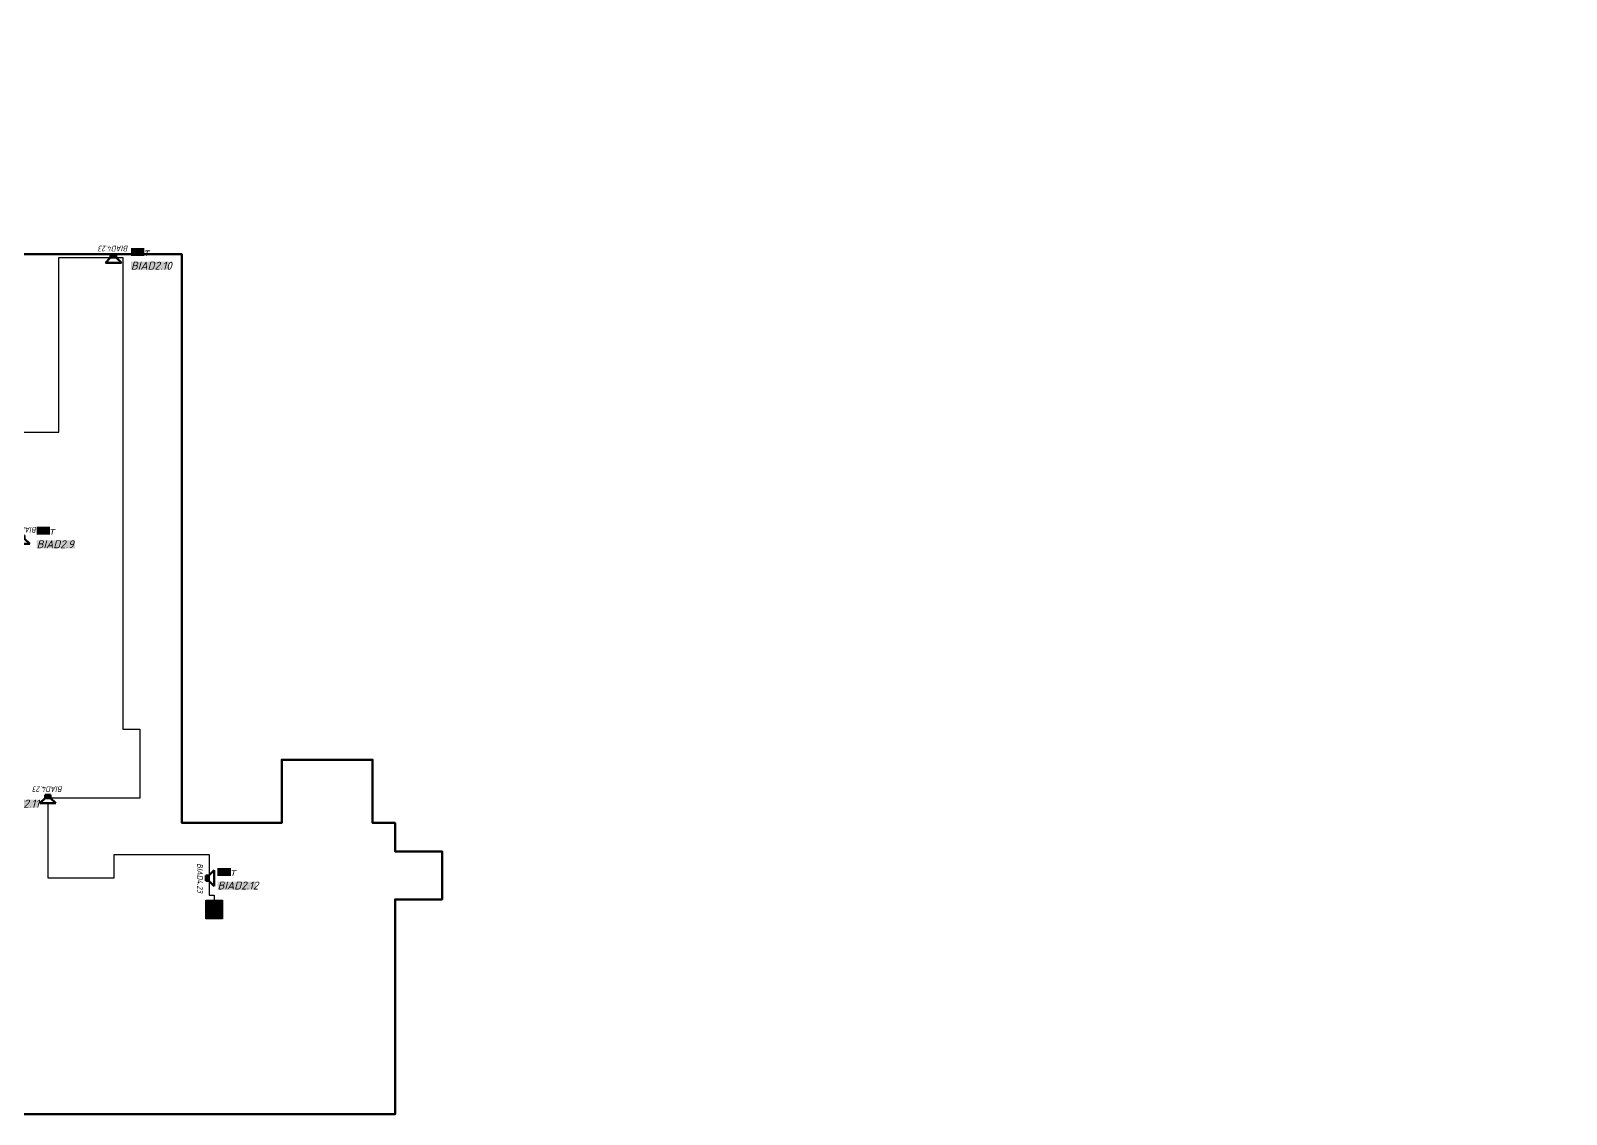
# Model space of a CAD drawing. Extents: x -152830 to 1281226, y -304852 to -2349.
# Drawn here: x 281529 to 329496, y -123929 to -90079 of the extents above; entities that cross this region are included whole.
import ezdxf
from ezdxf import colors
from ezdxf.entities.mleader import LeaderData, LeaderLine
from ezdxf.enums import TextEntityAlignment as Align
from ezdxf.math import Vec2, Vec3

# ---------------------------------------------------------------- set-up
doc = ezdxf.new("R2010")
doc.units = 0
doc.header["$LTSCALE"] = 100
doc.linetypes.add('CONTI', pattern=[0])
doc.layers.get('Defpoints').update_dxf_attribs({"color": 42})
doc.layers.add('_1', color=7, linetype='Continuous')
doc.layers.add('_СОУЭ_Аннотации', color=7, linetype='Continuous')
for name, color, linetype, lineweight in [('_13_СОУЭ_линии', 5, 'Continuous', 70), ('_СОУЭ Оповещение_речевое', 7, 'Continuous', 30), ('НО Оповещатели Речь', 5, 'Continuous', 50)]:
    doc.layers.add(name, color=color, linetype=linetype, lineweight=lineweight)
doc.styles.add('OlympDesign', font='isocpeui.ttf', dxfattribs={"height": 250})
doc.linetypes.add('Открыто в трубе', pattern='A,2,[1,BDG_GOST,S=1,R=0,X=0,Y=0],-4', length=6)

# ---------------------------------------------------------------- blocks, each defined once
blk = doc.blocks.new('SFT-2300-М')
at = {"true_color": 0xffffff}
h = blk.add_hatch(color=7, dxfattribs=at)
h.dxf.hatch_style = 1
h.paths.add_polyline_path([(250, 292), (-274, 292), (-274, -295), (250, -295)])
at = {"layer": '_1', "lineweight": 30}
h = blk.add_hatch(color=5, dxfattribs=at)
h.dxf.hatch_style = 1
h.paths.add_polyline_path([(177, -2, 1), (-202, -2, 1)])
at = {"color": 5, "lineweight": 30}
blk.add_lwpolyline([(-274, 292), (250, 292), (250, -295), (-274, -295)], close=True, dxfattribs=at)
blk.add_circle((-12, -2), 189, dxfattribs=at)
blk = doc.blocks.new('*U104')
at = {"color": 5}
blk.add_wipeout([(-348, 366), (348, 366), (121, 140), (121, 0), (-121, 0), (-121, 140)], dxfattribs=at).dxf.layer = 'НО Оповещатели Речь'
at = {"layer": 'НО Оповещатели Речь'}
h = blk.add_hatch(color=5, dxfattribs=at)
h.dxf.hatch_style = 1
h.set_gradient(color1=(0, 0, 255), color2=(0, 0, 255), tint=1)
h.paths.add_polyline_path([(-121, 0), (121, 0), (121, 140), (-121, 140)])
at = {"layer": 'НО Оповещатели Речь', "color": 5}
for p, q in [((-121, 140), (-348, 366)), ((-348, 366), (348, 366)), ((121, 140), (-121, 140)), ((-121, 140), (-121, 0)), ((-121, 0), (121, 0)), ((121, 140), (348, 366)), ((121, 0), (121, 140))]:
    blk.add_line(p, q, dxfattribs=at)
at = {"layer": 'Defpoints', "lineweight": 50, "ltscale": 100, "style": 'OlympDesign', "width": 0.8}
blk.add_text('BIAD4.23', height=250, dxfattribs=at).set_placement((0, -250), align=Align.MIDDLE_CENTER)

msp = doc.modelspace()

# ---------------------------------------------------------------- linework, layer by layer
at = {"layer": '_13_СОУЭ_линии', "color": 5, "lineweight": 30}
msp.add_lwpolyline([(281243.286333, -102621.415727), (282406.162404, -102621.415727), (282406.162404, -97164.548265), (284408.543342, -97164.548265), (284408.543342, -111898.422754), (284942.39827, -111898.422754), (284942.39827, -114051.405901), (282062.523215, -114051.405901), (282062.523215, -116546.202824), (284138.924888, -116546.202824), (284138.924888, -115816.934854), (287100.85352, -115816.934854), (287100.85352, -117081.384643), (287259.934806, -117081.384643), (287259.934806, -117240.730267)], dxfattribs=at)
at = {"layer": '_СОУЭ_Аннотации', "color": 67, "linetype": 'CONTI', "lineweight": 60, "ltscale": 100, "true_color": 0x727430}
msp.add_lwpolyline([(275837.053487, -97064.164823), (286254.06809, -97064.164823), (286254.06809, -114825.484374), (289368.502651, -114825.484374), (289368.502651, -112855.337053), (292208.502651, -112855.337053), (292208.502651, -114825.484374), (292910.386396, -114825.484374), (292910.386396, -115714.697339), (294378.784686, -115714.697339), (294378.784686, -117215.91163), (292910.386396, -117215.91163), (292910.386396, -123928.835035), (280355.191566, -123928.835035)], dxfattribs=at)

# ---------------------------------------------------------------- block references
msp.add_blockref('SFT-2300-М', (287272.137826, -117532.877706))

# ---------------------------------------------------------------- leaders
at = {"layer": '_13_СОУЭ_линии', "color": 18, "linetype": 'CONTI', "lineweight": 18, "ltscale": 100, "true_color": 0x000000}
ml = msp.add_multileader_mtext('Standard', dxfattribs=at)
ml.set_content('АЛС 1.1 раздела АПС\\P(см. раздел "ИОС5.5.1")', color=(0, 0, 0), style='OlympDesign')
ml.set_leader_properties(color=256, linetype='ByLayer', lineweight=-1)
ml.build(insert=Vec2(0, 0))
ml.multileader.update_dxf_attribs({"text_left_attachment_type": 6, "text_right_attachment_type": 6, "dogleg_length": 2, "arrow_head_size": 200, "scale": 100})
ctx = ml.context
ctx.base_point, ctx.scale, ctx.char_height, ctx.arrow_head_size, ctx.landing_gap_size, ctx.plane_origin = Vec3(43391.177549, -92119.350032), 100, 250, 200, 0, Vec3(54855.263188, -82979.027992)
ctx.left_attachment, ctx.right_attachment = 6, 6
notes = []
notes.append((ctx, [(0, (1, 1, 0), (47312.010883, -92119.350032), (-1, 0), 200, [(0, [(48521.746321, -90079.139826), (47667.722509, -90245.694326)], 0, [])])]))
ctx.mtext.insert, ctx.mtext.width, ctx.mtext.flow_direction = Vec3(43391.177549, -91794.350032), 4773.88520797, 5
for ctx, leaders in notes:
    for number, flags, end, landing, length, lines in leaders:
        leader = LeaderData()
        leader.index, (leader.has_last_leader_line, leader.has_dogleg_vector, leader.attachment_direction) = number, flags
        leader.last_leader_point, leader.dogleg_vector, leader.dogleg_length = Vec3(end), Vec3(landing), length
        for number, points, colour, breaks in lines:
            line = LeaderLine()
            line.index, line.vertices, line.color, line.breaks = number, Vec3.list(points), colors.encode_raw_color(colour), breaks
            leader.lines.append(line)
        ctx.leaders.append(leader)

# ---------------------------------------------------------------- next in the draw order: block references
at = {"layer": '_СОУЭ Оповещение_речевое', "color": 4, "lineweight": 50, "xscale": 0.71930163509888, "yscale": 0.71930163509888, "zscale": 0.71930163509888}
for p, rotation in [((284112.129828, -97064.164823), 180), ((281252.691566, -105848.670084), 180), ((282062.523215, -113951.022459, 0.688867), 180), ((286996.845279, -116552.000218), 270)]:
    msp.add_blockref('*U104', p, dxfattribs=dict(at, rotation=rotation))

# ---------------------------------------------------------------- next in the draw order: texts
at = {"layer": '_СОУЭ_Аннотации', "color": 7, "linetype": 'Открыто в трубе', "lineweight": 60, "ltscale": 100, "char_height": 250, "width": 418.76026667, "attachment_point": 1, "style": 'OlympDesign', "bg_fill": 1, "box_fill_scale": 1, "bg_fill_color": 7, "bg_fill_true_color": 16777215, "bg_fill_transparency": 0}
for s, insert in [('6Вт', (284658.438785, -96869.792231, 0)), ('3Вт', (281712.718987, -105570.926614, 0)), ('6Вт', (287362.946536, -116232.285042, 0))]:
    msp.add_mtext(s, dxfattribs=dict(at, insert=insert))
at = {"layer": '_СОУЭ_Аннотации', "char_height": 250, "width": 1197.06228103, "attachment_point": 1, "style": 'OlympDesign', "bg_fill": 1, "box_fill_scale": 1, "bg_fill_color": 7, "bg_fill_true_color": 16777215, "bg_fill_transparency": 0}
for s, insert in [('BIAD2.10', (284660.769678, -97295.151714, 0)), ('BIAD2.9', (281715.049879, -105996.286098, 0)), ('BIAD2.11', (280567.150799, -114098.638472, 0.688867)), ('BIAD2.12', (287365.277429, -116657.644525, 0))]:
    msp.add_mtext(s, dxfattribs=dict(at, insert=insert))

doc.saveas('drawing.dxf')
